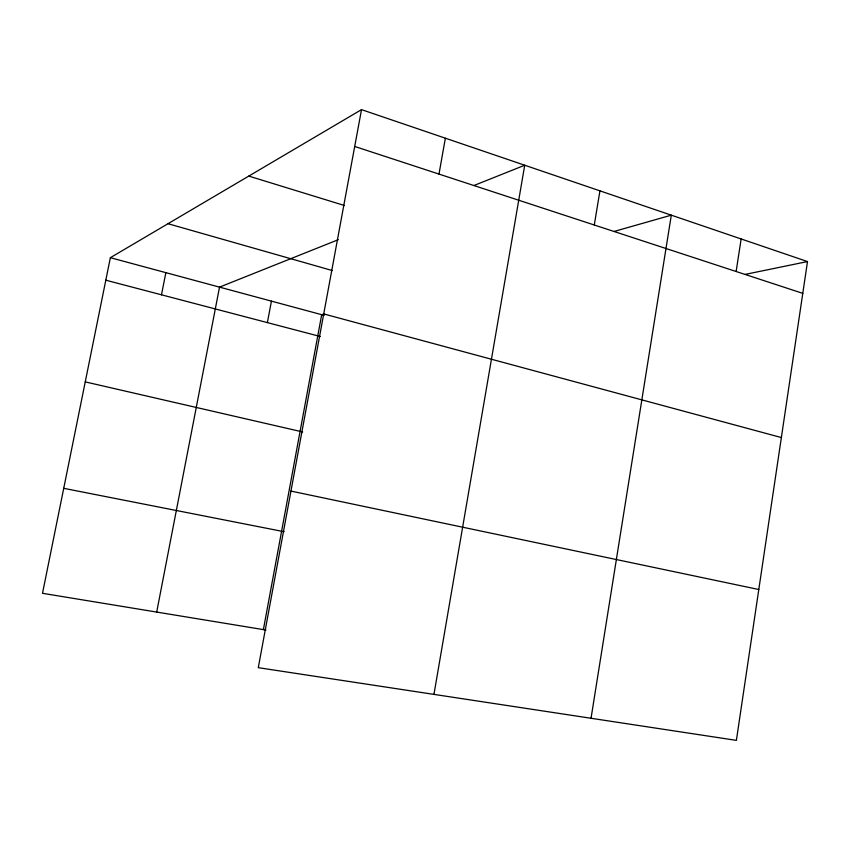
<?xml version="1.0" encoding="UTF-8"?>
<svg xmlns="http://www.w3.org/2000/svg" width="850" height="850" viewBox="0 0 850 850"><rect width="100%" height="100%" fill="white"/><g stroke="black" fill="none" stroke-linecap="round" stroke-linejoin="round"><path stroke-width="1.27" d="M807.5 261.566L736.387 740.371L258.283 667.675L361.516 109.629L807.5 261.566L744.982 274.433M736.132 271.501L741.147 238.956M591.037 718.271L671.309 215.167L613.976 231.487M594.288 225.006L599.93 190.846M433.957 694.386L524.726 165.229L473.854 185.555M438.983 174.091L445.368 138.199M263.383 629.616L321.683 314.691L324.211 313.969M267.378 322.607L271.437 301.134M156.697 612.074L219.523 287.13L338.332 239.679M161.479 294.812L165.856 272.659M361.516 109.629L110.362 257.688L42.5 593.3L265.997 630.041M63.729 488.325L284.176 531.728M290.955 491.077L758.795 589.507M85.244 381.884L302.632 431.938M105.804 280.192L320.28 336.504M323.723 313.926L781.362 437.559M110.362 257.688L324.19 315.361M168.002 223.709L332.297 270.544M248.784 176.088L344.388 205.488M354.705 146.455L802.782 293.356"/></g></svg>
